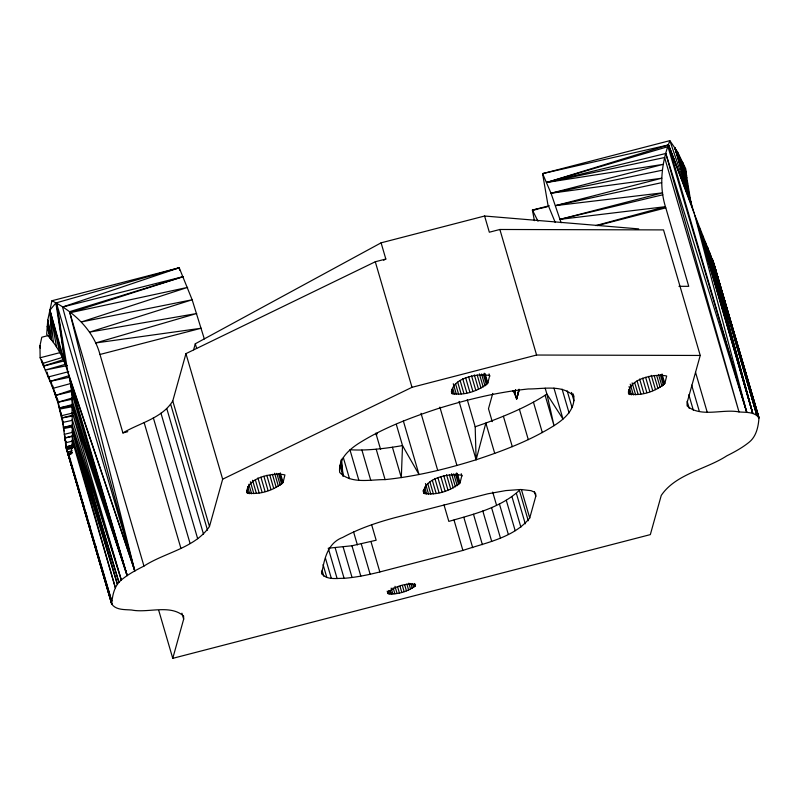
<?xml version="1.0" encoding="UTF-8"?>
<svg xmlns="http://www.w3.org/2000/svg" width="799" height="799" viewBox="0 0 799 799"><rect width="100%" height="100%" fill="white"/><g stroke="black" fill="none" stroke-linecap="round" stroke-linejoin="round"><path stroke-width="1.2" d="M47.79 335.66L41.788 337.218L39.95 345.757L40.14 357.772L52.914 388.334L57.798 402.287L62.632 422.461L66.587 449.707L68.574 453.572L70.891 454.002C73.917 436.823 71.501 418.157 72.16 400.449C71.59 376.359 63.411 352.059 46.662 334.352L47.78 320.059L51.945 300.744L179.206 267.775L192.15 299.775L204.324 338.936M678.95 286.312L688.738 286.332L665.797 207.86C658.596 185.708 661.742 162.047 669.842 140.654L542.581 173.623L547.874 204.494L555.265 222.512M515.375 390.102L514.586 393.707L516.633 399.001L519.26 389.552M515.425 390.062L514.586 393.707L512.838 390.751M459.045 401.388L476.114 459.755C503.04 450.856 529.867 440.758 554.007 425.657C564.164 419.265 575.44 409.468 573.752 396.174C562.426 384.249 543.06 389.103 528.349 388.963C497.387 392.159 467.006 399.55 437.333 408.818C410.406 417.727 383.57 427.825 359.43 442.926C349.283 449.318 337.997 459.105 339.685 472.409C351.011 484.334 370.376 479.48 385.088 479.61C416.059 476.424 446.441 469.023 476.114 459.755L485.852 423.051C506.956 415.16 527.969 406.461 546.906 394.097L545.178 388.214M519.22 389.393L516.633 399.001L515.265 394.307M51.945 300.744C73.898 311.92 93.373 330.027 99.975 354.466L122.916 432.938C139.396 423.031 162.097 418.356 172.764 400.968L185.947 353.637L375.29 261.762L385.827 259.036L381.093 242.836L484.594 216.02L638.701 228.894M193.618 349.772L195.296 343.78L381.093 242.836M561.118 222.761L551.02 193.228L542.581 173.623L668.483 144.929L691.534 204.135L669.842 140.654L677.382 151.62L686.571 175.51L674.985 148.125L694.351 214.002L713.946 263.81L758.97 417.837C758.411 426.376 756.413 436.204 749.432 441.967C742.561 447.63 734.69 451.884 726.76 455.859C706.006 469.432 675.954 473.777 661.252 495.42L650.336 534.611L172.764 658.346L183.67 619.165L183.6 616.029C169.977 604.074 147.935 613.282 131.725 610.027C125.014 609.427 116.135 610.326 111.75 604.104L66.337 448.559L73.588 446.691M72.29 450.836L67.456 452.084L111.75 604.104C112.319 595.575 114.317 585.747 121.298 579.984C128.17 574.311 136.03 570.067 143.96 566.091C164.724 552.518 194.776 548.164 209.478 526.521L222.661 479.19L185.947 353.637M283.076 482.426L284.933 474.926C273.897 472.279 246.661 477.163 246.761 492.564C258.576 495.58 273.907 490.416 283.076 482.426L280.289 472.898M380.604 449.447L376.469 435.315L377.138 432.938M460.044 482.886L461.902 475.375C450.876 472.728 423.63 477.622 423.74 493.013C435.555 496.029 450.876 490.866 460.044 482.886L457.258 473.348M487.839 383.071L489.707 375.57C478.671 372.913 451.435 377.807 451.535 393.208C463.35 396.224 478.681 391.061 487.839 383.071L485.053 373.542M492.753 393.398L488.479 408.738L492.254 421.632M529.737 518.002L535.779 496.289L535.73 493.942L534.131 492.044L531.055 490.656L520.748 489.497L505.807 490.586L487.71 493.822L394.966 517.662C376.958 522.486 359.131 528.509 342.701 537.437C328.099 542.821 324.504 557.982 322.097 571.804L322.147 574.151C327.37 580.284 336.968 578.126 344.099 578.326C356.184 577.337 368.109 574.92 379.845 571.954L462.901 550.431C485.852 542.661 513.927 537.767 529.737 518.002L521.537 489.967M664.818 383.52L666.676 376.019C655.639 373.363 628.404 378.257 628.513 393.657C640.319 396.674 655.649 391.51 664.818 383.52L662.031 373.992M484.594 216.02L489.338 232.219L499.874 229.483L663.52 229.902L700.234 355.455L687.05 402.786L687.13 405.922C700.753 417.877 722.795 408.669 738.995 411.924C745.717 412.524 754.586 411.625 758.97 417.837L713.277 261.802L758.111 416.818L712.338 259.006L756.853 415.32L707.864 247.86L752.748 413.463L694.76 215.181L746.745 412.314L665.817 153.468L546.666 182.472L663.26 164.344L551.02 193.228L661.782 178.217L555.525 205.623L662.631 192.839L560.079 219.355L665.457 206.671L595.794 225.598M415.37 585.847L415.51 584.658C406.252 582.651 394.896 586.446 387.635 592.459L387.895 593.527C397.243 595.025 407.86 591.51 415.37 585.847L414.671 583.47M49.967 338.127L47.291 326.282L50.976 339.425L47.78 320.059L51.476 340.064L49.908 310.202L55.86 302.971L179.206 267.775L179.615 270.142M444.014 504.918L448.828 521.397C473.308 514.296 500.134 508.054 519.38 490.376L528.259 520.748M383.65 260.224L385.827 259.036M222.661 479.19L412.004 387.315L536.588 355.036L700.234 355.455M476.114 459.755L475.185 426.776L485.852 423.051L494.731 453.423M68.584 374.921L134.781 570.876L62.542 307.036L179.206 267.775M52.804 385.877L55.531 395.395L70.921 390.321M63.61 359.52L43.565 366.082L42.287 361.288M62.542 307.036L183.291 276.624L70.811 312.569L187.645 287.38L81.488 321.917L192.15 299.775L89.618 332.104L196.714 313.508L95.68 342.961L201.198 328.239L99.975 354.466M134.781 570.876L56.589 303.42L67.805 371.775L134.781 570.876L69.573 311.69L183.291 276.624M665.817 153.468L738.995 411.924L664.608 157.523L546.666 182.472L668.483 144.929L692.304 207.181M62.672 357.323L42.457 363.495L41.658 359.969M56.849 397.483L57.798 402.287L72.07 398.022M48.899 376.549L50.087 381.343L69.114 375.69M546.666 182.472L667.944 146.656L746.745 412.314L668.483 144.929L694.021 212.874M74.567 475.555L65.987 446.961L73.178 444.883M65.508 364.304L45.263 370.067L67.246 365.582M65.898 441.607L64.789 438.052L71.96 436.084M70.871 383.49L52.914 388.334L51.286 382.371M111.75 604.104L67.625 452.304L111.68 600.978L68.574 453.572L72.17 452.604M68.734 371.645L48.25 376.978L47.151 372.134M534.391 220.674L532.424 210.097L549.233 205.743M40.14 357.772L60.524 352.489M597.113 225.658L665.797 207.86M57.658 399.43L59.416 407.949L72.629 404.524M72.549 415.22L61.763 418.007L72.809 415.959M71.82 425.268L63.421 427.445L71.94 425.787M122.916 432.938L127.74 431.69M69.383 454.102L71.8 453.482M337.128 578.596L328.249 548.214L351.94 545.767L376.159 540.234L371.685 524.923M72.599 441.018L65.378 442.886L67.496 450.057M68.574 453.572L72.19 452.653M64.06 360.918L43.565 366.082L43.136 363.695M72.809 432.239L64.349 434.336L65.089 436.713M65.987 446.961L73.258 445.163M55.531 395.395L72.469 391.31M73.458 412.843L61.333 415.76L63.441 422.951M560.079 219.355L662.82 194.766M66.587 449.707L72.619 448.269M73.578 446.891L66.337 448.559L84.205 507.984M64.789 438.052L72.05 436.444M72.379 420.314L62.632 422.461L63.341 424.848M538.007 221.233L532.424 210.097L547.055 206.891M555.525 205.623L661.622 182.671M57.798 402.287L72.399 399.17M50.087 381.343L69.483 377.228M551.02 193.228L662.081 170.267M72.11 426.866L63.6 428.594L64.32 430.981M59.735 409.068L73.109 406.551M59.416 407.949L72.829 405.542M358.811 480.129L349.932 449.757C367.56 450.806 385.158 448.529 402.516 445.602L419.026 474.556L403.345 420.943M532.424 210.097L537.337 209.358M691.125 202.547L674.985 148.125L686.85 177.857L690.596 200.459M375.66 433.198L376.469 435.315M686.251 172.794L682.336 161.827L686.491 174.781L677.382 151.62L685.722 168.779L686.85 177.857M689.197 193.787L674.985 148.125L687.569 183.62M69.543 378.746L127.161 575.55L72.359 412.614L121.298 579.984L72.14 424.948L118.941 582.421L72.09 427.924L117.333 584.089L72.06 436.084L115.356 587.754L72.26 440.349M674.985 148.125L688.119 187.425M72.329 407.86L127.161 575.55L70.781 385.757M72.31 404.983L127.161 575.55L71.64 392.848M61.913 416.149L60.005 410.207L61.753 416.179M390.132 590.631L391.25 594.136L390.202 590.561M72.16 400.449L127.161 575.55M66.037 442.706L64.929 439.16L65.977 442.746M72.26 419.465L121.298 579.984M85.643 512.738L86.711 516.304M88.859 523.435L89.927 527M95.291 544.828L96.359 548.394M75.276 477.942L80.999 497.008M81.708 499.385L84.215 507.725M85.643 512.499L86.711 516.074M88.859 523.225L89.927 526.791M72.04 430.841L117.333 584.089M713.946 263.81L758.97 417.837M721.857 293.782L722.895 297.348M735.41 340.144L736.458 343.71M748.273 384.119L749.312 387.685M695.559 372.384L707.105 411.835M691.664 385.138L699.355 411.445M688.818 394.756L693.362 410.296M687.15 401.268L689.247 408.439M661.562 374.841L664.349 384.369M660.264 374.601L663.4 385.318M658.516 374.441L662.001 386.346M656.688 375.52L660.174 387.435M654.151 375.43L657.976 388.534M651.295 375.34L655.48 389.632M648.558 376.399L652.733 390.691M645.642 377.388L649.827 391.68M642.646 378.277L646.83 392.579M639.649 379.056L643.834 393.348M637.073 380.883L640.908 393.987M634.656 382.561L638.141 394.466M632.119 382.871L635.605 394.776M630.231 384.189L633.367 394.916M629.063 386.526L631.5 394.866M628.643 389.862L630.041 394.626M628.334 391.84L629.033 394.227M573.053 393.797L573.752 396.174M571.505 392.429L573.942 400.768M567.18 390.881L572.054 407.56M562.106 389.143L569.078 412.973M553.947 388.084L563.005 419.056L546.906 394.097L554.007 425.657L545.128 395.285M499.874 229.483L536.588 355.036M533.452 402.207L542.331 432.579M519.42 409.268L528.299 439.65M534.411 491.615L535.779 496.289M503.4 416.279L512.289 446.661M489.038 373.902L489.737 376.289M484.244 373.193L487.38 383.919M483.295 374.152L486.431 384.868M481.537 373.982L485.023 385.897M516.404 493.452L525.283 523.824M479.37 373.882L483.195 386.986M477.173 374.981L481.008 388.084M511.999 496.788L520.888 527.16M474.326 374.881L478.501 389.183M471.58 375.939L475.765 390.242M506.286 500.284L515.175 530.666M468.673 376.928L472.848 391.23M465.677 377.827L469.852 392.119M499.395 503.869L508.284 534.251M462.671 378.606L466.856 392.898M467.265 399.69L475.185 426.776M460.104 380.434L463.929 393.537M492.713 492.114L496.499 505.058M457.677 382.112L461.163 394.017M455.49 383.61L458.626 394.326M491.505 507.455L500.384 537.837M453.263 383.74L456.399 394.466M452.783 388.454L454.521 394.406M451.675 389.413L453.063 394.177M451.365 391.39L452.064 393.777M482.796 510.951L491.685 541.332M473.497 514.276L482.376 544.648M461.243 473.717L461.932 476.094M439.869 407.12L456.938 465.497M456.449 473.008L459.575 483.725M455.5 473.957L458.636 484.683M453.742 473.797L457.228 485.712M451.575 473.687L455.4 486.791M463.82 517.333L472.708 547.705M449.378 474.796L453.213 487.899M446.531 474.696L450.706 488.988M443.785 475.755L447.959 490.047M454.022 520.059L462.901 550.431M440.878 476.743L445.053 491.035M421.013 413.293L437.732 470.471M375.29 261.762L412.004 387.315M437.882 477.642L442.057 491.934M434.876 478.421L439.06 492.713M432.299 480.249L436.134 493.353M429.882 481.917L433.368 493.832M427.695 483.415L430.831 494.142M425.468 483.555L428.594 494.271M424.639 487.07L426.726 494.221M423.879 489.228L425.268 493.992M423.57 491.205L424.259 493.582M423.041 490.636L423.74 493.013M396.314 424.409L402.516 445.602L401.308 477.622L392.429 447.25M376.209 449.238L385.088 479.61M414.002 584.199L414.701 586.586M412.604 583.819L413.652 587.395M410.866 583.48L412.254 588.244M408.818 583.16L410.556 589.123M406.861 584.029L408.599 589.992M404.693 584.868L406.441 590.831M402.396 585.657L404.144 591.62M361.907 450.077L370.796 480.459M400.029 586.376L401.767 592.329M397.652 586.985L399.39 592.948M394.986 586.296L397.073 593.447M393.148 587.864L394.896 593.817M391.16 588.094L392.898 594.056M388.674 590.511L389.722 594.086M387.924 591.5L388.624 593.877M387.195 591.15L387.895 593.527M370.966 541.572L379.845 571.954M343.33 457.617L349.483 478.651M339.915 465.328L343.051 476.054L341.553 459.145M361.278 543.899L370.157 574.281M353.587 531.954L357.373 544.908M351.94 545.767L360.818 576.139M343.18 547.125L352.059 577.507M335.22 547.954L344.099 578.326M325.513 558.431L331.325 578.296M323.066 564.593L326.821 577.437M322.027 570.206L323.735 576.049M321.468 571.814L322.147 574.151M279.82 473.747L282.606 483.275M278.521 473.507L281.657 484.224M276.774 473.348L280.249 485.263M274.596 473.238L278.432 486.341M272.399 474.336L276.234 487.44M269.902 475.435L273.737 488.539M266.806 475.305L270.991 489.597M263.9 476.294L268.084 490.586M260.903 477.193L265.088 491.485M257.907 477.962L262.082 492.264M255.33 479.799L259.156 492.893M252.564 480.279L256.389 493.382M250.377 481.777L253.862 493.692M248.839 484.294L251.625 493.822M247.66 486.621L249.757 493.772M247.251 489.967L248.299 493.542M246.591 490.746L247.291 493.133M195.296 343.78L196.644 348.404M172.764 400.968L209.478 526.521M170.796 404.634L207.51 530.186M166.831 408.738L203.545 534.291M160.959 413.173L197.673 538.726M153.348 417.847L190.062 543.4M144.16 422.631L180.874 548.184M181.922 613.183L183.67 619.165M158.771 610.516L172.764 658.346M69.573 311.69L143.96 566.091M696.738 220.933L752.748 413.463L707.235 246.372M738.066 348.274L715.265 268.923M739.445 353.048L740.473 356.624M741.162 359.001L742.88 364.963M744.259 369.727L745.297 373.303M746.666 378.067L747.704 381.642M748.383 384.029L750.111 389.992M709.961 252.864L756.853 415.32M54.192 390.431L56.24 397.532M699.495 228.115L752.748 413.463L705.227 241.727M53.413 342.541L49.908 310.202L65.428 364.644L56.589 303.42M702.321 234.966L752.748 413.463M56.539 347.056L49.908 310.202L62.771 358.302M55.331 393.208L56.769 399.16L56.08 395.525M49.908 310.202L59.785 352.449M40.399 348.124L39.95 345.757L40.379 348.144M43.296 363.485L43.965 367.021L43.446 363.425M55.86 302.971L65.428 364.644M340.903 460.134L343.051 476.054M518.941 389.353L516.633 399.001L518.97 389.423M515.545 390.122L514.586 393.707L515.665 390.122"/></g></svg>
